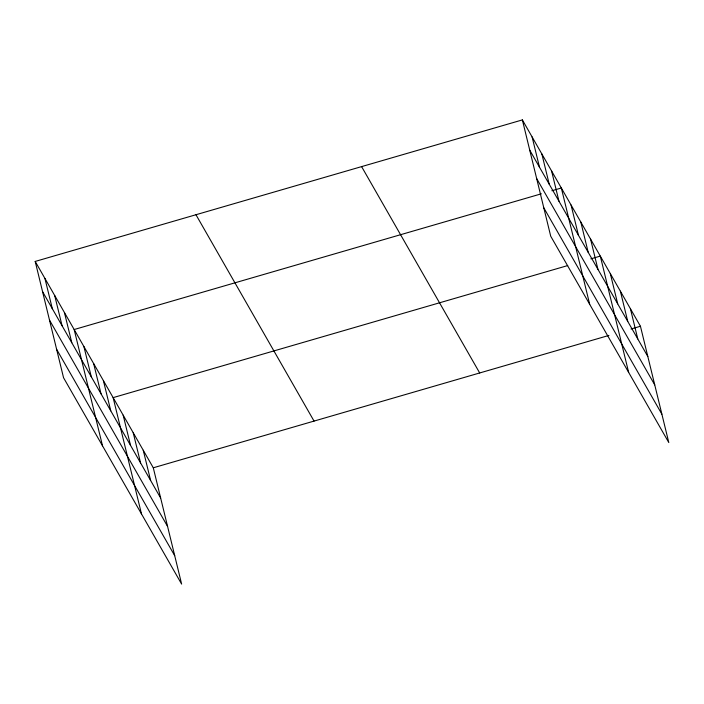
<?xml version="1.0" encoding="UTF-8"?>
<svg xmlns="http://www.w3.org/2000/svg" width="704" height="704" viewBox="0 0 704 704"><rect width="100%" height="100%" fill="white"/><g stroke="black" fill="none" stroke-linecap="round" stroke-linejoin="round"><path stroke-width="1.06" d="M35.2 261.439L153.287 467.79L181.632 584.091L63.554 377.74L35.2 261.439L522.368 119.909L640.446 326.26L668.8 442.561L550.713 236.21L522.368 119.909M541.367 193.802L74.166 329.534L102.52 445.834M551.874 190.749L561.334 188.003L589.688 304.304M567.723 265.566L113.133 397.628L141.486 513.929M590.841 258.852L600.301 256.098L628.654 372.407M153.287 467.79L608.925 335.421M630.995 329.006L640.446 326.26M529.734 150.146L647.821 356.497M536.659 178.543L654.746 384.894M543.796 207.812L661.874 414.163M361.601 166.61L479.688 372.962M195.967 214.729L314.046 421.08M42.574 291.667L160.653 498.018M49.491 320.074L167.578 526.425M56.628 349.334L174.715 555.685M630.414 308.722L637.78 338.958M620.374 291.183L627.748 321.411M610.333 273.645L617.707 303.873M590.559 239.078L597.925 269.306M580.818 222.05L588.183 252.287M571.076 205.031L578.442 235.259M551.593 170.984L558.958 201.212M541.851 153.956L549.217 184.193M532.11 136.937L539.475 167.165M143.246 450.252L150.621 480.48M133.206 432.705L140.58 462.942M123.174 415.166L130.539 445.403M103.391 380.6L110.766 410.837M93.65 363.581L101.024 393.818M83.908 346.553L91.282 376.79M64.425 312.506L71.799 342.742M54.683 295.486L62.058 325.714M44.942 278.458L52.316 308.695"/></g></svg>
